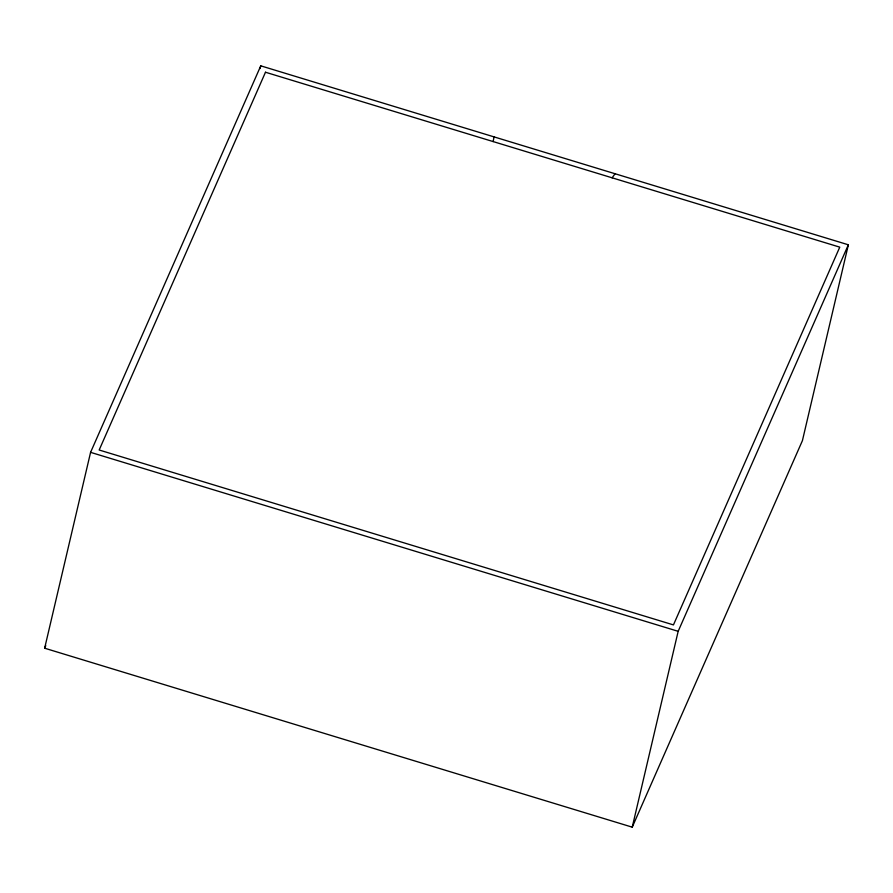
<?xml version="1.0" encoding="UTF-8"?>
<svg xmlns="http://www.w3.org/2000/svg" width="893" height="893" viewBox="0 0 893 893"><rect width="100%" height="100%" fill="white"/><g stroke="black" fill="none" stroke-linecap="round" stroke-linejoin="round"><path stroke-width="1.34" d="M493.137 141.574L494.052 136.886M44.65 648.206L90.584 452.349L260.767 65.836L848.35 244.794L802.416 440.651L632.233 827.164L44.65 648.206L45.777 645.65M260.131 68.538L260.767 65.836M632.233 827.164L678.167 631.318L848.35 244.794M612.129 177.819L615.065 173.744M90.584 452.349L678.167 631.318M265.489 72.233L99.168 450.005L673.445 624.91L839.766 247.149L265.489 72.233"/></g></svg>
